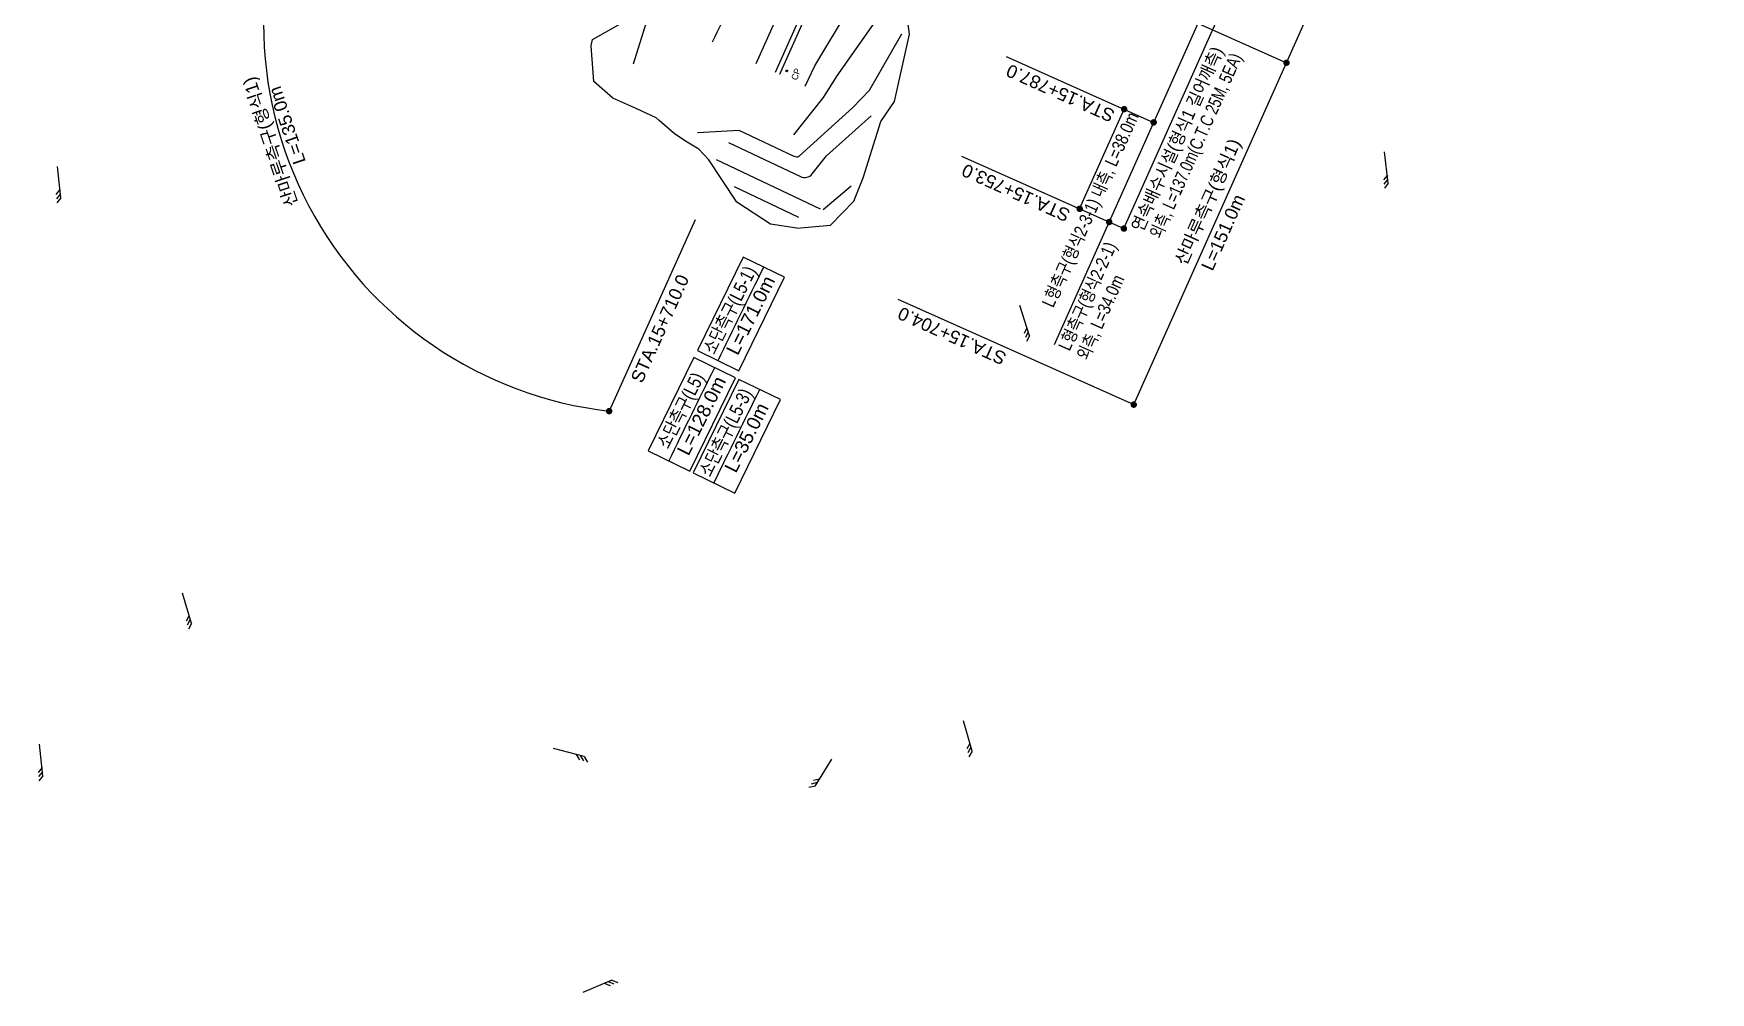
# Model space of a CAD drawing. Header units: millimetres. Extents: x 219390 to 221240, y 444648 to 450301.
# Drawn here: x 220364 to 220883, y 448705 to 449002 of the extents above; entities that cross this region are included whole.
import ezdxf
from ezdxf.enums import TextEntityAlignment as Align

# ---------------------------------------------------------------- set-up
doc = ezdxf.new("R2010")
doc.units = ezdxf.units.MM
doc.linetypes.add('CONT', pattern=[0])
for name, color, linetype in [('[도면]노면측구', 5, 'Continuous'), ('[도면]산마루측구', 5, 'H-DICHB01'), ('[도면]선배수집수정', 4, 'Continuous'), ('[도면]소단측구', 5, 'Continuous'), ('[도면]연속배수시설', 152, 'Continuous'), ('CC-DIML_본선', 1, 'CONT'), ('CC-DIMT_본선', 3, 'CONT')]:
    doc.layers.add(name, color=color, linetype=linetype)
doc.styles.add('Han_Romanstyle', font='Dotum.TTF')
doc.styles.get("Standard").update_dxf_attribs({"font": 'arial.ttf'})
doc.styles.add('돋움', font='Dotum.TTF')
doc.linetypes.add('E-WFLOW04', pattern='A,1.5,[32,kscals.shx,S=0.1,R=0,X=0,Y=0],0', length=1.5)
doc.linetypes.add('H-DICHB01', pattern='A,1e-05,[43,kscals.shx,S=0.1,R=0,X=0,Y=0],-0.666667,["B1",Standard,S=0.2,R=0,X=0,Y=-0.1],-0.383333', length=1.05001)
doc.linetypes.add('H-DICHL022', pattern='A,0.9,[32,kosdic.shx,S=0.1,R=0,X=0,Y=0],-0.333333,["L2-2",Standard,S=0.2,R=0,X=0,Y=-0.1],-0.816667', length=2.05)
doc.linetypes.add('H-DICHL023', pattern='A,0.9,[32,kosdic.shx,S=0.1,R=0,X=0,Y=0],-0.333333,["L2-3",Standard,S=0.2,R=0,X=0,Y=-0.1],-0.816667', length=2.05)
doc.linetypes.add('H-DICHL05', pattern='A,0.9,[32,kscals.shx,S=0.1,R=0,X=0,Y=0],-0.333333,["L5",Standard,S=0.2,R=0,X=0,Y=-0.1],-0.416667', length=1.65)
doc.linetypes.add('H-DICHL05-1', pattern='A,0.5,[32,kscals.shx,S=0.1,R=0,X=0,Y=0],-0.35,["L5-1",Standard,S=0.2,R=0,X=0,Y=-0.1],-0.731691', length=1)
doc.linetypes.add('H-DICHL05-1R', pattern='A,0.5,[32,kscals.shx,S=0.1,R=0,X=0,Y=0],-0.981691,["L5-1",Standard,S=0.2,R=180,X=0,Y=0.1],-0.1', length=1)
doc.linetypes.add('H-DICHL05-3', pattern='A,0.5,[32,kosdic.shx,S=0.1,R=0,X=0,Y=0],-0.35,["L5-3",Standard,S=0.2,R=0,X=0,Y=-0.1],-0.659209', length=1)
doc.linetypes.add('H-DICHL05-3R', pattern='A,0.5,[32,kosdic.shx,S=0.1,R=0,X=0,Y=0],-0.909209,["L5-3",Standard,S=0.2,R=180,X=0,Y=0.1],-0.1', length=1)
doc.linetypes.add('H-DICHS01', pattern='A,0.9,[32,kosdic.shx,S=0.1,R=0,X=0,Y=0],-0.35,["S1",Standard,S=0.2,R=0,X=0,Y=-0.1],-0.441746', length=1)

# ---------------------------------------------------------------- blocks, each defined once
blk = doc.blocks.new('A$C31C57068')
at = {"layer": '[도면]소단측구', "color": 4, "ltscale": 8}
blk.add_line((-0.661, -0.16), (0.813, 0.254), dxfattribs=at)
at = {"layer": '[도면]소단측구', "color": 4, "ltscale": 8, "flags": 128}
for points in [[(-0.469, -0.106), (-0.735, 0.044)], [(-0.276, -0.051), (-0.542, 0.098)], [(-0.661, -0.16), (-0.927, -0.01)]]:
    blk.add_lwpolyline(points, dxfattribs=at)
at = {"layer": '[도면]소단측구', "color": 4, "ltscale": 8}
blk.add_solid([(0.813, 0.254), (0.12, 0.06), (0.071, 0.233), (0.813, 0.254)], dxfattribs=at)
blk = doc.blocks.new('A$C4A554AB3')
at = {"layer": '[도면]선배수집수정', "color": 0, "const_width": 0.02}
blk.add_lwpolyline([(0.01, 0.01), (0.01, 0.7), (0.7, 0.7), (0.7, 0.01)], close=True, dxfattribs=at)
at = {"layer": '[도면]선배수집수정', "color": 0}
blk.add_lwpolyline([(0.13, 0.13), (0.13, 0.58), (0.58, 0.58), (0.58, 0.13)], close=True, dxfattribs=at)

msp = doc.modelspace()

# ---------------------------------------------------------------- linework, layer by layer
at = {"layer": '[도면]노면측구', "color": 4, "linetype": 'H-DICHL022', "ltscale": 10, "flags": 128}
msp.add_lwpolyline([(220594.55, 448989.6), (220650.36, 449114.5)], dxfattribs=at)
at = {"layer": '[도면]노면측구', "color": 4, "linetype": 'H-DICHL023', "ltscale": 10, "flags": 128}
for points in [[(220573.64, 448999.62, -0.000939), (220585.44, 449023.13, -0.407313), (220594.7, 449026.29)], [(220587.25, 448992.86), (220598.08, 449017.12, 0.407247), (220594.7, 449026.29)]]:
    msp.add_lwpolyline(points, format="xyb", dxfattribs=at)
at = {"layer": '[도면]산마루측구', "color": 4, "ltscale": 10, "flags": 128}
for points in [[(220536.11, 448998.38), (220536.52, 449000.35), (220559.98, 449013.58), (220570.66, 449030.22), (220577.47, 449038.3)], [(220599.74, 448941.96), (220610.2, 448942.9), (220617.38, 448950.33), (220620.31, 448957.49), (220625.79, 448974.91), (220630.01, 448981.15), (220634.7, 449001.99), (220631.51, 449025.54), (220622.89, 449039.93)], [(220599.74, 448941.96), (220591.66, 448943.15), (220581.18, 448949.96), (220572.6, 448963.08), (220569.47, 448966.35), (220565.33, 448968.85), (220561.78, 448971.2), (220557.22, 448975.27), (220556.23, 448976.04), (220550.24, 448978.86), (220542.83, 448982.14), (220536.95, 448987.37), (220536.11, 448998.38)]]:
    msp.add_lwpolyline(points, dxfattribs=at)
at = {"layer": '[도면]선배수집수정', "color": 4}
msp.add_lwpolyline([(220596.43, 448990.54), (220597.02, 448990.73)], dxfattribs=at)
at = {"layer": '[도면]소단측구', "color": 4, "linetype": 'H-DICHL05-1', "ltscale": 10}
msp.add_line((220607.14, 448947.84), (220574.96, 448963.13), dxfattribs=at)
at = {"layer": '[도면]소단측구', "color": 4, "linetype": 'H-DICHL05-3', "ltscale": 10}
msp.add_line((220600.41, 448945.23), (220580.46, 448954.71), dxfattribs=at)
at = {"layer": '[도면]소단측구', "color": 4, "linetype": 'H-DICHL05-3R', "ltscale": 8}
msp.add_line((220607.99, 448947.71), (220616.62, 448955.08), dxfattribs=at)
at = {"layer": '[도면]소단측구', "color": 4, "linetype": 'H-DICHL05-1R', "ltscale": 10, "flags": 128}
msp.add_lwpolyline([(220602.39, 448985.88), (220605.36, 448992.22), (220615.73, 449009.49), (220623.89, 449027.75), (220625.66, 449031.7)], dxfattribs=at)
at = {"layer": '[도면]소단측구', "color": 4, "linetype": 'H-DICHL05', "ltscale": 10, "flags": 128}
msp.add_lwpolyline([(220598.91, 448970.8), (220608.04, 448982.42), (220608.51, 448983.15), (220612.3, 448989.12), (220624.05, 449005.78), (220629.97, 449019.03)], dxfattribs=at)
at = {"layer": '[도면]소단측구', "color": 4, "linetype": 'H-DICHL05', "ltscale": 8, "flags": 128}
msp.add_lwpolyline([(220549.2, 448992.84), (220553.75, 449007.31)], dxfattribs=at)
at = {"layer": '[도면]소단측구', "color": 4, "linetype": 'H-DICHL05-1R', "ltscale": 10, "flags": 128}
msp.add_lwpolyline([(220599.75, 448963.94, 0.165061), (220600.64, 448964.32), (220617.17, 448979.27), (220622.23, 448984.68), (220632.26, 449002.11)], format="xyb", dxfattribs=at)
at = {"layer": '[도면]소단측구', "color": 4, "linetype": 'H-DICHL05', "ltscale": 10, "flags": 128}
msp.add_lwpolyline([(220578.64, 448968.47), (220600.9, 448957.89, 0.35064), (220604.55, 448958.75), (220608.93, 448964.34), (220622.83, 448976.75)], format="xyb", dxfattribs=at)
at = {"layer": '[도면]소단측구', "color": 4, "linetype": 'H-DICHL05-1', "ltscale": 10}
msp.add_lwpolyline([(220599.75, 448963.94, -0.130362), (220598.99, 448964.09), (220581.9, 448972.21), (220569.08, 448971.48)], format="xyb", dxfattribs=at)
at = {"layer": '[도면]연속배수시설', "color": 4, "linetype": 'H-DICHS01', "ltscale": 10, "flags": 128}
msp.add_lwpolyline([(220593.18, 448990.21), (220644.91, 449105.98), (220648.99, 449115.11)], dxfattribs=at)
at = {"layer": 'CC-DIML_본선'}
for p, q in [((220678.29, 449025.77, 113.86), (220751.33, 448993.13)), ((220664.57, 448995.07), (220710.22, 448974.67)), ((220650.8, 448964.25), (220701.02, 448941.81)), ((220568.31, 448944.56), (220541.71, 448885.32)), ((220631.02, 448919.97), (220704.06, 448887.33))]:
    msp.add_line(p, q, dxfattribs=at)
at = {"layer": 'CC-DIML_본선', "flags": 128}
for points in [[(220701.02, 448941.81), (220867.14, 449313.58), (220882.54, 449348.05)], [(220704.06, 448887.33), (220833.48, 449176.97)], [(220704.06, 448887.33), (220833.48, 449176.97)], [(220679.52, 448905.96), (220752.34, 449068.93)], [(220687.32, 448947.93), (220701.09, 448978.75)]]:
    msp.add_lwpolyline(points, dxfattribs=at)
at = {"layer": 'CC-DIML_본선', "color": 6}
msp.add_lwpolyline([(220751.81, 448993.26, 1, 1, -1), (220750.85, 448993, 1, 1, -1)], format="xyseb", close=True, dxfattribs=at)
at = {"layer": 'CC-DIML_본선'}
for points in [[(220701.58, 448978.88, 1, 1, -1), (220700.61, 448978.62, 1, 1, -1)], [(220710.71, 448974.8, 1, 1, -1), (220709.74, 448974.55, 1, 1, -1)], [(220687.81, 448948.06, 1, 1, -1), (220686.84, 448947.8, 1, 1, -1)], [(220696.94, 448943.98, 1, 1, -1), (220695.97, 448943.72, 1, 1, -1)], [(220701.5, 448941.94, 1, 1, -1), (220700.53, 448941.68, 1, 1, -1)], [(220542.19, 448885.45, 1, 1, -1), (220541.22, 448885.19, 1, 1, -1)], [(220704.54, 448887.46, 1, 1, -1), (220703.57, 448887.2, 1, 1, -1)]]:
    msp.add_lwpolyline(points, format="xyseb", close=True, dxfattribs=at)
at = {"layer": 'CC-DIML_본선', "flags": 128}
for points in [[(220569.01, 448904.09), (220581.84, 448897.81), (220595.99, 448926.74), (220583.16, 448933.01)], [(220553.8, 448873.01), (220566.63, 448866.74), (220580.78, 448895.66), (220567.95, 448901.94)], [(220567.73, 448866.22), (220580.57, 448859.95), (220594.72, 448888.88), (220581.88, 448895.15)]]:
    msp.add_lwpolyline(points, close=True, dxfattribs=at)
for points in [[(220575.43, 448900.95, -0.002786), (220589.58, 448929.88, -0.00267)], [(220560.22, 448869.87, -0.002786), (220574.37, 448898.8, -0.00267)], [(220574.15, 448863.09, -0.002786), (220588.3, 448892.01, -0.00267)]]:
    msp.add_lwpolyline(points, format="xyb", dxfattribs=at)
at = {"layer": 'CC-DIML_본선'}
msp.add_arc((220555.52, 449005.31), 120.78, 152.2348, 263.4337, dxfattribs=at)

# ---------------------------------------------------------------- block references
at = {"layer": '[도면]선배수집수정', "color": 4, "rotation": 65.92344414953575}
msp.add_blockref('A$C4A554AB3', (220596.9, 448990.18), dxfattribs=at)
at = {"layer": '[도면]소단측구', "color": 4, "linetype": 'E-WFLOW04', "ltscale": 9}
for p, xscale, yscale, zscale, rotation in [((220782.49, 448960.18, 157.23), 6.399999999891239, 6.399999999891239, 6.399999999891239, 81.03154488678516), ((220371.69, 448955.65), 6.399999999891238, 6.399999999891238, 6.399999999891238, 80.46329706827443), ((220670.62, 448912.85), 6.399999999891237, 6.399999999891237, 6.399999999891237, 92.21176140398546), ((220411.37, 448823.81), 6.399999999891237, 6.399999999891237, 6.399999999891237, 90.73462675890607), ((220652.99, 448784.3), 6.399999999891238, 6.399999999891238, 6.399999999891238, 90.1291226129901), ((220366.16, 448776.84), 6.399999999891238, 6.399999999891238, 6.399999999891238, 80.46329706827443), ((220529.82, 448779.7), 6.399999999891237, 6.399999999891237, 6.399999999891237, 149.5460072027308), ((220607.88, 448772.9), 6.399999999891238, 6.399999999891238, 6.399999999891238, 42.47145326347665), ((220538.5, 448707.74, 371), 6.399999999891236, 6.399999999891236, 6.399999999891236, 187.4265054598748)]:
    msp.add_blockref('A$C31C57068', p, dxfattribs=dict(at, xscale=xscale, yscale=yscale, zscale=zscale, rotation=rotation))

# ---------------------------------------------------------------- texts
at = {"layer": '[도면]선배수집수정', "color": 4, "linetype": 'ByBlock', "style": '돋움', "width": 0.4}
msp.add_text('선배수-노측', height=0.2, rotation=65.9234, dxfattribs=at).set_placement((220596.73, 448990.65), align=Align.MIDDLE_CENTER)
at = {"layer": '[도면]선배수집수정', "color": 4, "ltscale": 20, "style": 'Han_Romanstyle'}
msp.add_text('CP', height=2, rotation=68.9477, dxfattribs=at).set_placement((220599.8, 448987.52))
at = {"layer": 'CC-DIMT_본선'}
for s, width, p in [('연속배수시설(형식1 길어깨측)', 0.9, (220720.42, 448968.24)), ('외측, L=137.0m(C.T.C 25M, 5EA)', 0.75, (220726.14, 448966.17)), ('L형측구(형식2-3-1) 내측, L=38.0m', 0.8, (220693.52, 448946.38)), ('L형측구(형식2-2-1)', 0.8, (220692.62, 448919.61, -142)), ('외측, L=34.0m', 0.8, (220696.69, 448913.07, 4))]:
    msp.add_text(s, height=4, rotation=65.9234, dxfattribs=dict(at, width=width)).set_placement(p, align=Align.BOTTOM_CENTER)
for s, rotation, p in [('STA.15+787.0', 155.9235, (220665.8, 448992.85)), ('STA.15+753.0', 155.9235, (220652.03, 448962.02)), ('STA.15+710.0', 65.815, (220566.58, 448926.41, -5.22)), ('STA.15+704.0', 155.9235, (220632.24, 448917.74))]:
    msp.add_text(s, height=4, rotation=rotation, dxfattribs=at).set_placement(p, align=Align.RIGHT)
for s, rotation, p in [('산마루측구(형식1)', 108.6216, (220439.81, 448969.64)), ('L=135.0m', 108.6216, (220445.03, 448974.77)), ('산마루측구(형식1)', 65.9234, (220729.83, 448948.81)), ('L=151.0m', 65.9234, (220734.62, 448939.35))]:
    msp.add_text(s, height=4, rotation=rotation, dxfattribs=at).set_placement(p, align=Align.BOTTOM_CENTER)
at = {"layer": 'CC-DIMT_본선', "width": 0.8}
for s, p in [('소단측구(L5-1)', (220580.85, 448915.69)), ('소단측구(L5)', (220565.65, 448884.61)), ('소단측구(L5-3)', (220579.58, 448877.82))]:
    msp.add_text(s, height=4.2, rotation=63.4637, dxfattribs=at).set_placement(p, align=Align.CENTER)
at = {"layer": 'CC-DIMT_본선'}
for s, p in [('L=171.0m', (220583.6, 448915.94)), ('L=128.0m', (220568.39, 448884.86)), ('L=35.0m', (220582.32, 448878.08))]:
    msp.add_text(s, height=4.2, rotation=63.4637, dxfattribs=at).set_placement(p, align=Align.TOP_CENTER)

doc.saveas('drawing.dxf')
